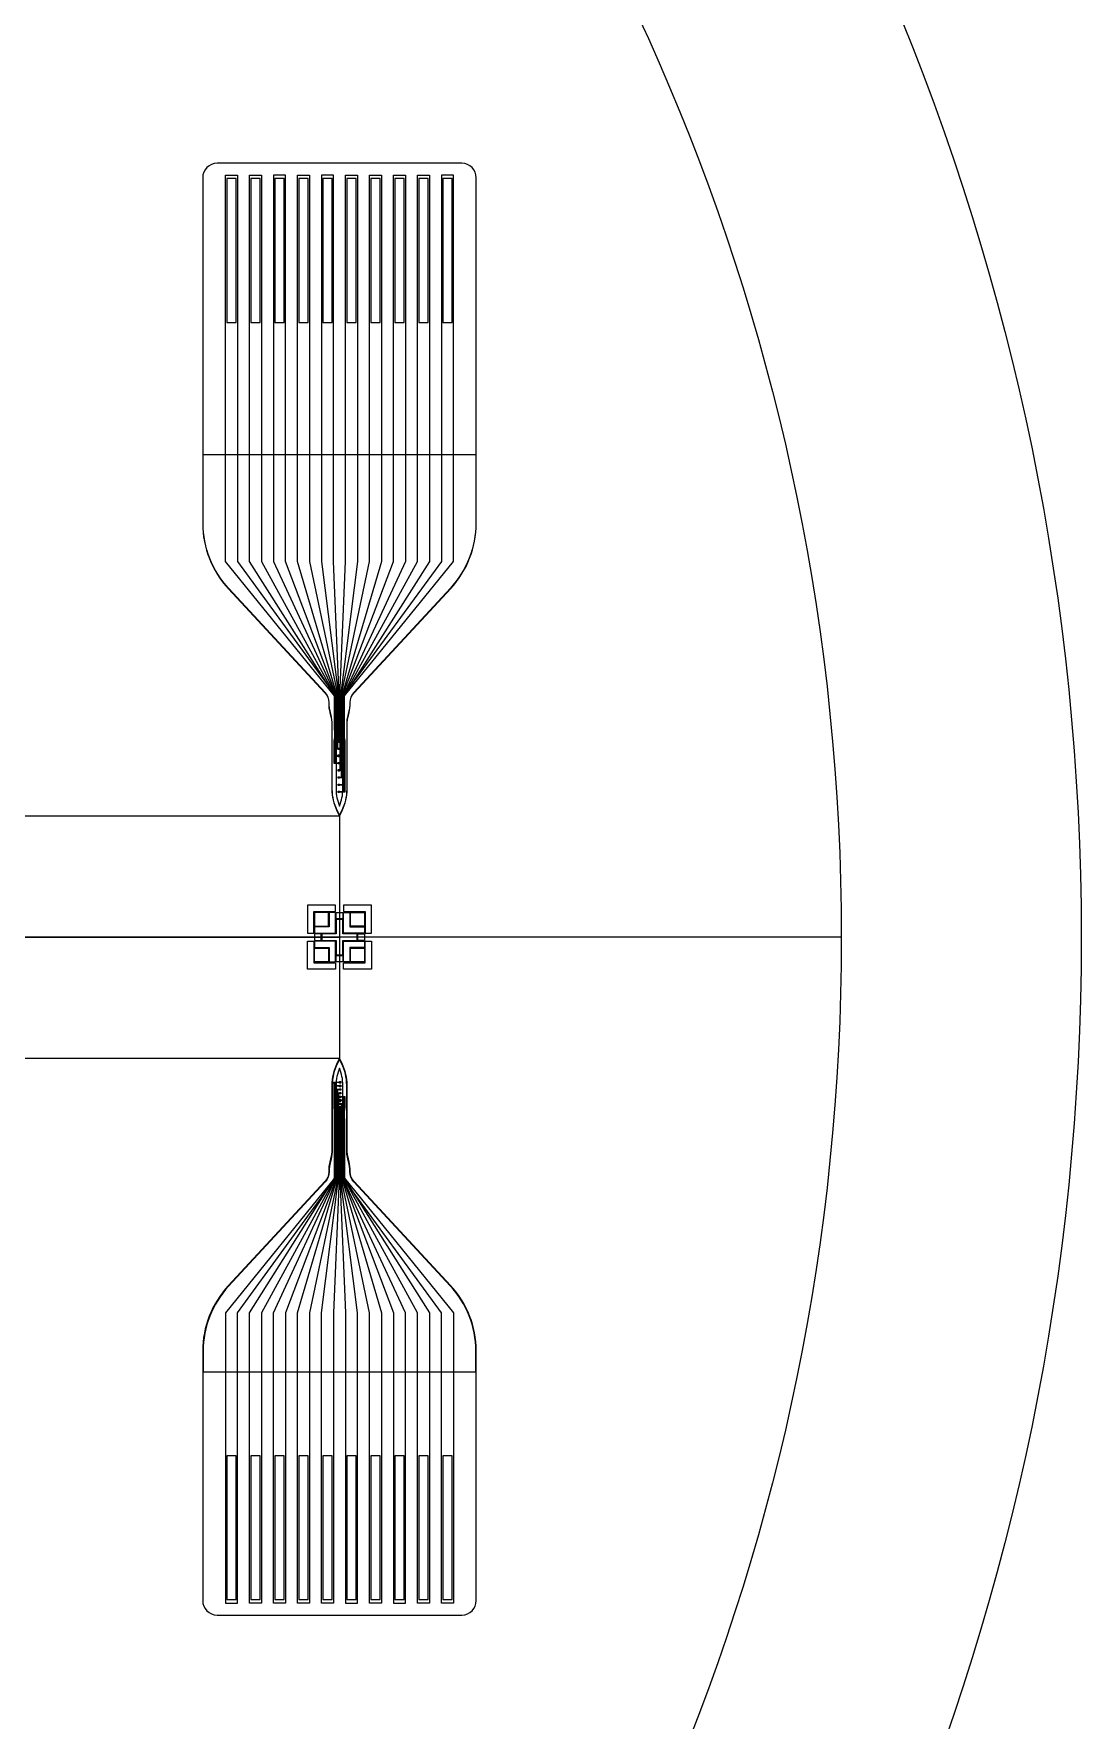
# Model space of a CAD drawing. Header units: millimetres. Extents: x 0 to 101, y 0 to 120.
# Drawn here: x 79.58 to 101.41, y 34.18 to 69.33 of the extents above; entities that cross this region are included whole.
import ezdxf

# ---------------------------------------------------------------- set-up
doc = ezdxf.new("R2010")
doc.units = ezdxf.units.MM
for name, color, linetype in [('1st Metal', 2, 'Continuous'), ('2nd Metal', 220, 'Continuous'), ('Aligner1', 191, 'Continuous'), ('Aligner2', 130, 'Continuous'), ('Aligner3', 210, 'Continuous'), ('Aligner4', 170, 'Continuous'), ('PI', 4, 'Continuous'), ('SU8', 110, 'Continuous')]:
    doc.layers.add(name, color=color, linetype=linetype)

msp = doc.modelspace()

# ---------------------------------------------------------------- linework, layer by layer
at = {"color": 242, "true_color": 0xcd2027}
msp.add_line((96.408, 50.5), (5.408, 50.5), dxfattribs=at)
msp.add_line((15.863, 50.5), (85.953, 50.5))
msp.add_lwpolyline([(15.863, 53.026), (85.953, 53.026), (85.953, 47.974), (15.863, 47.974)], close=True)
at = {"layer": '1st Metal'}
for p, q in [((85.844, 54.551), (85.844, 54.592)), ((85.856, 54.551), (85.856, 54.592)), ((85.871, 54.551), (85.871, 54.592)), ((85.883, 54.551), (85.883, 54.592)), ((85.898, 54.551), (85.898, 54.592)), ((85.91, 54.551), (85.91, 54.592)), ((85.97, 54.551), (85.97, 54.592)), ((85.982, 54.551), (85.982, 54.592)), ((85.997, 54.551), (85.997, 54.592)), ((86.009, 54.551), (86.009, 54.592)), ((86.024, 54.551), (86.024, 54.592)), ((86.036, 54.551), (86.036, 54.592)), ((86.051, 54.551), (86.051, 54.592)), ((85.843, 46.974), (85.843, 46.933)), ((85.855, 46.974), (85.855, 46.933)), ((85.87, 46.974), (85.87, 46.933)), ((85.882, 46.974), (85.882, 46.933)), ((85.897, 46.974), (85.897, 46.933)), ((85.909, 46.974), (85.909, 46.933)), ((85.924, 46.974), (85.924, 46.933)), ((85.936, 46.974), (85.936, 46.933)), ((85.996, 46.974), (85.996, 46.933)), ((86.008, 46.974), (86.008, 46.933)), ((86.023, 46.974), (86.023, 46.933)), ((86.035, 46.974), (86.035, 46.933)), ((86.05, 46.974), (86.05, 46.933)), ((86.062, 46.974), (86.062, 46.933))]:
    msp.add_line(p, q, dxfattribs=at)
for points in [[(84.328, 58.326), (85.865, 55.526), (85.865, 54.651, -0.072993), (85.861, 54.622), (85.861, 54.62, 0.072993), (85.856, 54.592), (85.856, 54.132), (85.925, 54.132), (85.925, 54.141), (85.955, 54.141), (85.955, 54.111), (85.925, 54.111), (85.925, 54.12), (85.844, 54.12), (85.844, 54.592, -0.072993), (85.849, 54.62), (85.849, 54.622, 0.072993), (85.853, 54.651), (85.853, 55.526), (84.078, 58.326), (84.078, 66.376), (84.328, 66.376)], [(84.578, 58.326), (85.88, 55.526), (85.88, 54.651, -0.072993), (85.876, 54.622), (85.876, 54.62, 0.072993), (85.871, 54.592), (85.871, 54.27), (85.925, 54.27), (85.925, 54.261), (85.955, 54.261), (85.955, 54.291), (85.925, 54.291), (85.925, 54.282), (85.883, 54.282), (85.883, 54.592, -0.072993), (85.888, 54.62), (85.888, 54.622, 0.072993), (85.892, 54.651), (85.892, 55.526), (84.828, 58.326), (84.828, 66.376), (84.578, 66.376)], [(85.328, 58.326), (85.919, 55.526), (85.919, 54.651, -0.072993), (85.915, 54.622), (85.915, 54.62, 0.072993), (85.91, 54.592), (85.91, 54.432), (85.925, 54.432), (85.925, 54.441), (85.955, 54.441), (85.955, 54.411), (85.925, 54.411), (85.925, 54.42), (85.898, 54.42), (85.898, 54.592, -0.072993), (85.903, 54.62), (85.903, 54.622, 0.072993), (85.907, 54.651), (85.907, 55.526), (85.078, 58.326), (85.078, 66.376), (85.328, 66.376)], [(87.828, 58.326), (86.054, 55.526), (86.054, 54.651, 0.072993), (86.059, 54.622), (86.059, 54.62, -0.072993), (86.063, 54.592), (86.063, 53.52), (85.955, 53.52), (85.955, 53.511), (85.925, 53.511), (85.925, 53.541), (85.955, 53.541), (85.955, 53.532), (86.051, 53.532), (86.051, 54.592, 0.072993), (86.047, 54.62), (86.047, 54.622, -0.072993), (86.042, 54.651), (86.042, 55.526), (87.578, 58.326), (87.578, 66.376), (87.828, 66.376)], [(87.328, 58.326), (86.027, 55.526), (86.027, 54.651, 0.072993), (86.032, 54.622), (86.032, 54.62, -0.072993), (86.036, 54.592), (86.036, 53.67), (85.955, 53.67), (85.955, 53.661), (85.925, 53.661), (85.925, 53.691), (85.955, 53.691), (85.955, 53.682), (86.024, 53.682), (86.024, 54.592, 0.072993), (86.02, 54.62), (86.02, 54.622, -0.072993), (86.015, 54.651), (86.015, 55.526), (87.078, 58.326), (87.078, 66.376), (87.328, 66.376)], [(86.828, 58.326), (86, 55.526), (86, 54.651, 0.072993), (86.005, 54.622), (86.005, 54.62, -0.072993), (86.009, 54.592), (86.009, 53.82), (85.955, 53.82), (85.955, 53.811), (85.925, 53.811), (85.925, 53.841), (85.955, 53.841), (85.955, 53.832), (85.997, 53.832), (85.997, 54.592, 0.072993), (85.993, 54.62), (85.993, 54.622, -0.072993), (85.988, 54.651), (85.988, 55.526), (86.578, 58.326), (86.578, 66.376), (86.828, 66.376)], [(86.328, 58.326), (85.973, 55.526), (85.973, 54.651, 0.072993), (85.978, 54.622), (85.978, 54.62, -0.072993), (85.982, 54.592), (85.982, 53.97), (85.955, 53.97), (85.955, 53.961), (85.925, 53.961), (85.925, 53.991), (85.955, 53.991), (85.955, 53.982), (85.97, 53.982), (85.97, 54.592, 0.072993), (85.966, 54.62), (85.966, 54.622, -0.072993), (85.961, 54.651), (85.961, 55.526), (86.078, 58.326), (86.078, 66.376), (86.328, 66.376)], [(84.328, 41.444), (84.328, 36.624), (84.078, 36.624), (84.078, 41.444), (84.078, 42.674), (85.852, 45.474), (85.852, 46.874, 0.072993), (85.848, 46.903), (85.848, 46.905, -0.072993), (85.843, 46.933), (85.843, 47.48), (85.951, 47.48), (85.951, 47.489), (85.981, 47.489), (85.981, 47.459), (85.951, 47.459), (85.951, 47.468), (85.855, 47.468), (85.855, 46.933, 0.072993), (85.86, 46.905), (85.86, 46.903, -0.072993), (85.864, 46.874), (85.864, 45.474), (84.328, 42.674)], [(84.828, 41.444), (84.828, 36.624), (84.578, 36.624), (84.578, 41.444), (84.578, 42.674), (85.879, 45.474), (85.879, 46.874, 0.072993), (85.875, 46.903), (85.875, 46.905, -0.072993), (85.87, 46.933), (85.87, 47.405), (85.951, 47.405), (85.951, 47.414), (85.981, 47.414), (85.981, 47.384), (85.951, 47.384), (85.951, 47.393), (85.882, 47.393), (85.882, 46.933, 0.072993), (85.887, 46.905), (85.887, 46.903, -0.072993), (85.891, 46.874), (85.891, 45.474), (84.828, 42.674)], [(85.328, 41.444), (85.328, 36.624), (85.078, 36.624), (85.078, 41.444), (85.078, 42.674), (85.906, 45.474), (85.906, 46.874, 0.072993), (85.902, 46.903), (85.902, 46.905, -0.072993), (85.897, 46.933), (85.897, 47.33), (85.951, 47.33), (85.951, 47.339), (85.981, 47.339), (85.981, 47.309), (85.951, 47.309), (85.951, 47.318), (85.909, 47.318), (85.909, 46.933, 0.072993), (85.914, 46.905), (85.914, 46.903, -0.072993), (85.918, 46.874), (85.918, 45.474), (85.328, 42.674)], [(85.929, 46.903), (85.929, 46.905, -0.072993), (85.924, 46.933), (85.924, 47.255), (85.951, 47.255), (85.951, 47.264), (85.981, 47.264), (85.981, 47.234), (85.951, 47.234), (85.951, 47.243), (85.936, 47.243), (85.936, 46.933, 0.072993), (85.941, 46.905), (85.941, 46.903, -0.072993), (85.945, 46.874), (85.945, 45.474), (85.828, 42.674), (85.828, 41.444), (85.828, 36.624), (85.578, 36.624), (85.578, 41.444), (85.578, 42.674), (85.933, 45.474), (85.933, 46.874, 0.072993)], [(87.828, 41.444), (87.828, 36.624), (87.578, 36.624), (87.578, 41.444), (87.578, 42.674), (86.041, 45.474), (86.041, 46.874, -0.072993), (86.046, 46.903), (86.046, 46.905, 0.072993), (86.05, 46.933), (86.05, 47.168), (85.981, 47.168), (85.981, 47.159), (85.951, 47.159), (85.951, 47.189), (85.981, 47.189), (85.981, 47.18), (86.062, 47.18), (86.062, 46.933, -0.072993), (86.058, 46.905), (86.058, 46.903, 0.072993), (86.053, 46.874), (86.053, 45.474), (87.828, 42.674)], [(87.078, 41.444), (87.078, 36.624), (87.328, 36.624), (87.328, 41.444), (87.328, 42.674), (86.026, 45.474), (86.026, 46.874, -0.072993), (86.031, 46.903), (86.031, 46.905, 0.072993), (86.035, 46.933), (86.035, 47.105), (85.981, 47.105), (85.981, 47.114), (85.951, 47.114), (85.951, 47.084), (85.981, 47.084), (85.981, 47.093), (86.023, 47.093), (86.023, 46.933, -0.072993), (86.019, 46.905), (86.019, 46.903, 0.072993), (86.014, 46.874), (86.014, 45.474), (87.078, 42.674)], [(86.828, 41.444), (86.828, 36.624), (86.578, 36.624), (86.578, 41.444), (86.578, 42.674), (85.987, 45.474), (85.987, 46.874, -0.072993), (85.992, 46.903), (85.992, 46.905, 0.072993), (85.996, 46.933), (85.996, 47.018), (85.981, 47.018), (85.981, 47.009), (85.951, 47.009), (85.951, 47.039), (85.981, 47.039), (85.981, 47.03), (86.008, 47.03), (86.008, 46.933, -0.072993), (86.004, 46.905), (86.004, 46.903, 0.072993), (85.999, 46.874), (85.999, 45.474), (86.828, 42.674)]]:
    msp.add_lwpolyline(points, format="xyb", close=True, dxfattribs=at)
for points in [[(85.578, 58.326), (85.934, 55.526), (85.934, 54.591), (85.925, 54.591), (85.925, 54.561), (85.955, 54.561), (85.955, 54.591), (85.946, 54.591), (85.946, 55.526), (85.828, 58.326), (85.828, 66.376), (85.578, 66.376)], [(86.078, 41.444), (86.078, 36.624), (86.328, 36.624), (86.328, 41.444), (86.328, 42.674), (85.972, 45.474), (85.972, 46.934), (85.981, 46.934), (85.981, 46.964), (85.951, 46.964), (85.951, 46.934), (85.96, 46.934), (85.96, 45.474), (86.078, 42.674)]]:
    msp.add_lwpolyline(points, close=True, dxfattribs=at)
msp.add_circle((50.908, 50.5), 50.5, dxfattribs=at)
at = {"layer": '2nd Metal'}
for points in [[(83.828, 58.326), (85.873, 55.526), (85.873, 54.839), (85.903, 54.839), (85.903, 54.961), (86.003, 54.961), (86.003, 54.691), (85.903, 54.691), (85.903, 54.814), (85.848, 54.814), (85.848, 55.526), (83.578, 58.326), (83.578, 66.376), (83.828, 66.376)], [(88.078, 58.326), (86.033, 55.526), (86.033, 55.159), (86.003, 55.159), (86.003, 55.281), (85.903, 55.281), (85.903, 55.011), (86.003, 55.011), (86.003, 55.134), (86.058, 55.134), (86.058, 55.526), (88.328, 58.326), (88.328, 66.376), (88.078, 66.376)], [(88.328, 41.444), (88.328, 36.624), (88.078, 36.624), (88.078, 41.444), (88.078, 42.674), (86.033, 45.474), (86.033, 46.686), (86.003, 46.686), (86.003, 46.564), (85.903, 46.564), (85.903, 46.834), (86.003, 46.834), (86.003, 46.711), (86.058, 46.711), (86.058, 45.474), (88.328, 42.674)], [(85.903, 46.081), (85.903, 45.724), (86.003, 45.724), (86.003, 46.464), (85.903, 46.464), (85.903, 46.106), (85.848, 46.106), (85.848, 45.474), (83.578, 42.674), (83.578, 41.444), (83.578, 36.624), (83.828, 36.624), (83.828, 41.444), (83.828, 42.674), (85.873, 45.474), (85.873, 46.081)]]:
    msp.add_lwpolyline(points, close=True, dxfattribs=at)
at = {"layer": 'Aligner1'}
msp.add_lwpolyline([(85.586, 50.432), (85.886, 50.432), (85.886, 50.132), (86.021, 50.132), (86.021, 50.432), (86.321, 50.432), (86.321, 50.567), (86.021, 50.567), (86.021, 50.868), (85.886, 50.868), (85.886, 50.567), (85.586, 50.567)], close=True, dxfattribs=at)
at = {"layer": 'Aligner2'}
for points in [[(85.436, 50.582), (85.871, 50.582), (85.871, 51.017), (85.736, 51.017), (85.736, 50.717), (85.436, 50.717)], [(86.471, 50.582), (86.036, 50.582), (86.036, 51.017), (86.171, 51.017), (86.171, 50.717), (86.471, 50.717)], [(85.871, 49.982), (85.871, 50.417), (85.436, 50.417), (85.436, 50.282), (85.736, 50.282), (85.736, 49.982)], [(86.471, 50.282), (86.171, 50.282), (86.171, 49.982), (86.036, 49.982), (86.036, 50.417), (86.471, 50.417)]]:
    msp.add_lwpolyline(points, close=True, dxfattribs=at)
at = {"layer": 'Aligner3'}
for points in [[(85.436, 51.017), (85.436, 50.732), (85.721, 50.732), (85.721, 51.017)], [(85.886, 50.882), (85.886, 51.017), (86.021, 51.017), (86.021, 50.882)], [(86.471, 51.017), (86.471, 50.732), (86.186, 50.732), (86.186, 51.017)], [(85.571, 50.567), (85.436, 50.567), (85.436, 50.432), (85.571, 50.432)], [(85.436, 49.982), (85.436, 50.268), (85.721, 50.268), (85.721, 49.982)], [(86.471, 49.982), (86.186, 49.982), (86.186, 50.268), (86.471, 50.268)], [(86.336, 50.567), (86.471, 50.567), (86.471, 50.432), (86.336, 50.432)], [(85.953, 49.982), (85.886, 49.982), (85.886, 50.117), (86.021, 50.117), (86.021, 49.982)]]:
    msp.add_lwpolyline(points, close=True, dxfattribs=at)
at = {"layer": 'Aligner4'}
for points in [[(85.421, 50.582), (85.421, 51.032), (85.871, 51.032), (85.871, 51.167), (85.286, 51.167), (85.286, 50.582)], [(86.621, 51.167), (86.036, 51.167), (86.036, 51.032), (86.486, 51.032), (86.486, 50.582), (86.621, 50.582)], [(85.421, 50.417), (85.421, 49.967), (85.871, 49.967), (85.871, 49.832), (85.286, 49.832), (85.286, 50.417)], [(86.621, 49.832), (86.036, 49.832), (86.036, 49.967), (86.486, 49.967), (86.486, 50.417), (86.621, 50.417)]]:
    msp.add_lwpolyline(points, close=True, dxfattribs=at)
at = {"layer": 'PI'}
for points in [[(83.103, 66.326), (83.103, 59.12, 0.189272), (83.638, 57.76), (85.648, 55.594, -0.189272), (85.728, 55.39), (85.728, 55.375, 0.063678), (85.753, 55.181), (85.769, 55.122, -0.063678), (85.793, 54.928), (85.793, 53.582, 0.116434), (85.899, 53.135), (85.953, 53.026), (86.008, 53.135, 0.116434), (86.113, 53.582), (86.113, 54.928, -0.063678), (86.138, 55.122), (86.154, 55.181, 0.063678), (86.178, 55.375), (86.178, 55.39, -0.188939), (86.258, 55.594), (88.271, 57.767, 0.188939), (88.803, 59.126), (88.803, 66.326, 0.414214), (88.503, 66.626), (83.403, 66.626, 0.414214)], [(86.178, 45.61), (86.178, 45.625, 0.063678), (86.154, 45.819), (86.138, 45.878, -0.063678), (86.113, 46.072), (86.113, 47.418, 0.116434), (86.008, 47.865), (85.953, 47.974), (85.899, 47.865, 0.116434), (85.793, 47.418), (85.793, 46.072, -0.063678), (85.769, 45.878), (85.753, 45.819, 0.063678), (85.728, 45.625), (85.728, 45.61, -0.188939), (85.648, 45.406), (83.636, 43.233, 0.188939), (83.103, 41.874), (83.103, 36.674, 0.414214), (83.403, 36.374), (88.503, 36.374, 0.414214), (88.803, 36.674), (88.803, 41.88, 0.189272), (88.269, 43.24), (86.258, 45.406, -0.189272)]]:
    msp.add_lwpolyline(points, format="xyb", close=True, dxfattribs=at)
for points in [[(83.798, 66.306), (83.608, 66.306), (83.608, 63.306), (83.798, 63.306)], [(84.298, 66.306), (84.108, 66.306), (84.108, 63.306), (84.298, 63.306)], [(84.798, 66.306), (84.608, 66.306), (84.608, 63.306), (84.798, 63.306)], [(85.298, 66.306), (85.108, 66.306), (85.108, 63.306), (85.298, 63.306)], [(85.798, 66.306), (85.608, 66.306), (85.608, 63.306), (85.798, 63.306)], [(86.298, 66.306), (86.108, 66.306), (86.108, 63.306), (86.298, 63.306)], [(86.798, 66.306), (86.608, 66.306), (86.608, 63.306), (86.798, 63.306)], [(87.298, 66.306), (87.108, 66.306), (87.108, 63.306), (87.298, 63.306)], [(87.798, 66.306), (87.608, 66.306), (87.608, 63.306), (87.798, 63.306)], [(88.298, 66.306), (88.108, 66.306), (88.108, 63.306), (88.298, 63.306)], [(85.993, 55.021), (85.993, 55.271), (85.913, 55.271), (85.913, 55.021)], [(85.993, 54.951), (85.993, 54.701), (85.913, 54.701), (85.913, 54.951)], [(85.95, 54.586), (85.95, 54.566), (85.93, 54.566), (85.93, 54.586)], [(85.95, 54.436), (85.95, 54.416), (85.93, 54.416), (85.93, 54.436)], [(85.95, 54.286), (85.95, 54.266), (85.93, 54.266), (85.93, 54.286)], [(85.95, 54.136), (85.95, 54.116), (85.93, 54.116), (85.93, 54.136)], [(85.95, 53.986), (85.95, 53.966), (85.93, 53.966), (85.93, 53.986)], [(85.95, 53.836), (85.95, 53.816), (85.93, 53.816), (85.93, 53.836)], [(85.95, 53.686), (85.95, 53.666), (85.93, 53.666), (85.93, 53.686)], [(85.95, 53.536), (85.95, 53.516), (85.93, 53.516), (85.93, 53.536)], [(85.96, 47.48), (85.972, 47.48), (85.972, 47.468), (85.96, 47.468)], [(85.96, 47.405), (85.972, 47.405), (85.972, 47.393), (85.96, 47.393)], [(85.96, 47.33), (85.972, 47.33), (85.972, 47.318), (85.96, 47.318)], [(85.96, 47.255), (85.972, 47.255), (85.972, 47.243), (85.96, 47.243)], [(85.96, 47.18), (85.972, 47.18), (85.972, 47.168), (85.96, 47.168)], [(85.96, 47.105), (85.972, 47.105), (85.972, 47.093), (85.96, 47.093)], [(85.913, 46.574), (85.913, 46.824), (85.993, 46.824), (85.993, 46.574)], [(85.96, 47.03), (85.972, 47.03), (85.972, 47.018), (85.96, 47.018)], [(85.96, 46.955), (85.972, 46.955), (85.972, 46.943), (85.96, 46.943)], [(85.913, 45.734), (85.913, 46.454), (85.993, 46.454), (85.993, 45.734)], [(83.798, 36.694), (83.798, 39.694), (83.608, 39.694), (83.608, 36.694)], [(84.298, 36.694), (84.298, 39.694), (84.108, 39.694), (84.108, 36.694)], [(84.798, 36.694), (84.798, 39.694), (84.608, 39.694), (84.608, 36.694)], [(85.298, 36.694), (85.298, 39.694), (85.108, 39.694), (85.108, 36.694)], [(85.798, 36.694), (85.798, 39.694), (85.608, 39.694), (85.608, 36.694)], [(86.298, 36.694), (86.298, 39.694), (86.108, 39.694), (86.108, 36.694)], [(86.798, 36.694), (86.798, 39.694), (86.608, 39.694), (86.608, 36.694)], [(87.298, 36.694), (87.298, 39.694), (87.108, 39.694), (87.108, 36.694)], [(87.798, 36.694), (87.798, 39.694), (87.608, 39.694), (87.608, 36.694)], [(88.298, 36.694), (88.298, 39.694), (88.108, 39.694), (88.108, 36.694)]]:
    msp.add_lwpolyline(points, close=True, dxfattribs=at)
at = {"layer": 'SU8'}
msp.add_line((85.953, 55.376), (85.953, 55.376), dxfattribs=at)
for points in [[(85.656, 55.601), (83.645, 57.767, -0.189272), (83.113, 59.12), (83.113, 60.556), (88.793, 60.556), (88.793, 59.126, -0.188939), (88.263, 57.774), (86.251, 55.601, 0.188939), (86.168, 55.39), (86.168, 55.375, -0.063678), (86.144, 55.184), (86.128, 55.124, 0.063678), (86.103, 54.928), (86.103, 53.582, -0.116434), (85.999, 53.14), (85.953, 53.049), (85.908, 53.14, -0.116434), (85.803, 53.582), (85.803, 54.928, 0.063678), (85.778, 55.124), (85.763, 55.184, -0.063678), (85.738, 55.375), (85.738, 55.39, 0.189272)], [(85.953, 55.376, 0.414214), (85.883, 55.306), (85.883, 53.582, 0.09902), (85.953, 53.232, 0.09902), (86.023, 53.582), (86.023, 55.306, 0.414214)], [(88.262, 43.233), (86.251, 45.399, -0.189272), (86.168, 45.61), (86.168, 45.625, 0.063678), (86.144, 45.816), (86.128, 45.876, -0.063678), (86.103, 46.072), (86.103, 47.418, 0.116434), (85.999, 47.86), (85.953, 47.951), (85.908, 47.86, 0.116434), (85.803, 47.418), (85.803, 46.072, -0.063678), (85.778, 45.876), (85.763, 45.816, 0.063678), (85.738, 45.625), (85.738, 45.61, -0.188939), (85.656, 45.399), (83.643, 43.226, 0.188939), (83.113, 41.874), (83.113, 41.444), (88.793, 41.444), (88.793, 41.88, 0.189272)], [(85.883, 47.418), (85.883, 45.694, 1), (86.023, 45.694), (86.023, 47.418, 0.09902), (85.953, 47.768, 0.09902)]]:
    msp.add_lwpolyline(points, format="xyb", close=True, dxfattribs=at)
for radius in [50.5, 45.5]:
    msp.add_circle((50.908, 50.5), radius, dxfattribs=at)

doc.saveas('drawing.dxf')
